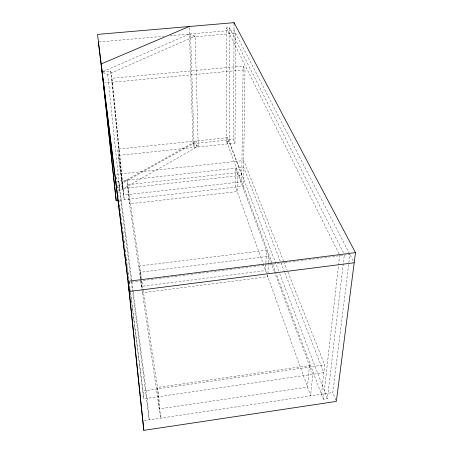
<?xml version="1.0" encoding="UTF-8"?>
<svg xmlns="http://www.w3.org/2000/svg" width="453" height="453" viewBox="0 0 453 453"><rect width="100%" height="100%" fill="white"/><g stroke="black" fill="none" stroke-linecap="round" stroke-linejoin="round"><path stroke-width="0.34" stroke-dasharray="2.27 1.7" d="M278.731 271.098L229.309 141.523L229.382 27.639L226.477 27.893L226.681 141.8L323.363 399.297L327.4 398.691L344.359 254.501M102.723 71.902L110.792 71.155L112.418 82.242L124.224 199.671L118.21 155.47L234.988 143.12L233.544 139.439L234.059 24.015M234.988 143.12L235.628 33.222L190.668 37.174L189.456 34.037L102.05 71.965M243.142 66.03L241.709 181.829L123.601 195.079L111.84 78.29L243.142 66.03L244.988 69.779L243.357 186.217L118.85 200.277M268.357 263.312L267.808 276.681L142.406 292.757L142.095 289.342M268.386 262.61L268.64 256.273L140.538 272.27L141.098 278.419M321.454 394.218L324.688 364.869L287.457 270.922M323.363 399.297L339.648 255.096M335.837 400.146L332.847 392.525L349.869 254.399L128.125 282.4M118.057 189.654L119.785 190.668L198.233 146.228L195.164 36.127L189.456 34.037M117.078 186.251L193.029 143.703L233.544 139.439M103.312 72.531L107.718 74.524L195.164 36.127M144.077 420.599L332.847 392.525M284.756 272.632L323.827 372.672L143.771 398.821L142.984 391.024L324.688 364.869M116.449 181.302L243.623 167.327L280.639 262.1M117.225 187.344L122.469 186.766L110.792 71.155M116.432 174.405L243.72 160.555L283.55 261.07M226.681 141.8L229.309 141.523M227.468 137.689L117.57 149.201L122.939 188.533L241.789 175.322L227.468 137.689L227.474 143.912M103.431 83.086L244.988 69.779M99.043 41.936L163.726 36.285M170.051 35.73L234.037 30.141L353.861 262.128M189.258 27.882L193.029 143.703L198.233 146.228M229.382 27.639L343.725 253.238M226.477 27.893L339.02 253.833M283.81 261.726L287.196 270.265M280.9 262.763L284.495 271.976M279.739 273.742L327.4 398.691M274.359 271.568L235.73 168.199L235.6 187.095L310.645 395.826L312.74 374.28L274.603 272.23M193.029 143.703L194.15 147.435L190.668 37.174M140.402 278.912L128.822 199.156L126.999 180.141L158.822 396.635L160.605 418.142L140.498 279.614M131.863 281.279L118.799 181.041L120.775 200.062L132.638 291.755M131.953 281.981L133.142 291.092M133.233 291.794L147.123 398.334L149.213 419.84L132.729 292.451M116.081 177.282L116.257 178.686M116.608 181.489L116.874 183.59M117.225 186.393L117.401 187.797M117.757 190.6L118.018 192.701M118.375 195.503L118.55 196.902M118.901 199.705L119.167 201.811M119.518 204.614L119.96 208.12M120.051 208.816L120.492 212.321M120.577 213.023L121.11 217.225M121.194 217.927L121.636 221.432M121.727 222.134L122.253 226.336M122.344 227.038L122.52 228.442M122.871 231.245L123.663 237.553M124.02 240.356L124.813 246.659M125.164 249.467L126.223 257.876M126.313 258.572L127.899 271.188M127.989 271.891L128.873 278.895M129.224 281.704L142.984 391.024M119.445 205.158L119.626 206.562M120.594 214.28L120.77 215.685M121.738 223.403L121.914 224.807M122.27 227.61L122.446 229.014M122.882 232.525L123.063 233.929M123.414 236.732L123.59 238.136M124.031 241.647L124.207 243.051M125.175 250.769L125.351 252.174M125.708 254.977L125.883 256.381M126.234 259.19L126.5 261.29M126.851 264.099L127.027 265.503M127.378 268.312L127.644 270.413M127.995 273.221L128.171 274.626M128.527 277.429L128.703 278.833M129.145 282.344L129.581 285.849M129.671 286.551L130.022 289.359M130.373 292.168L143.771 398.821M116.087 177.893L116.234 179.252M107.718 74.524L119.785 190.668M122.769 188.975L122.112 182.468L196.364 140.945L196.551 147.185M141.347 281.149L142.032 288.663M140.775 278.64L139.615 265.973L266.398 250.271L265.622 270.594L141.483 286.381L140.838 279.342M237.366 172.587L237.213 191.574L129.501 203.822L127.667 184.722L237.366 172.587M309.49 365.582L307.496 387.077L159.269 408.9L157.468 387.434L309.49 365.582"/><path stroke-width="0.68" d="M234.059 24.015L234.071 22.65L97.514 34.417L128.182 281.296L143.828 430.35L336.336 401.42L355.486 252.638L234.071 22.65M189.212 26.517L101.183 63.952L116.166 200.583L118.182 200.356M354.184 262.757L129.252 291.489L98.335 41.999M128.182 281.296L355.486 252.638M143.828 430.35L128.125 282.4M103.431 83.086L116.166 200.583"/></g></svg>
